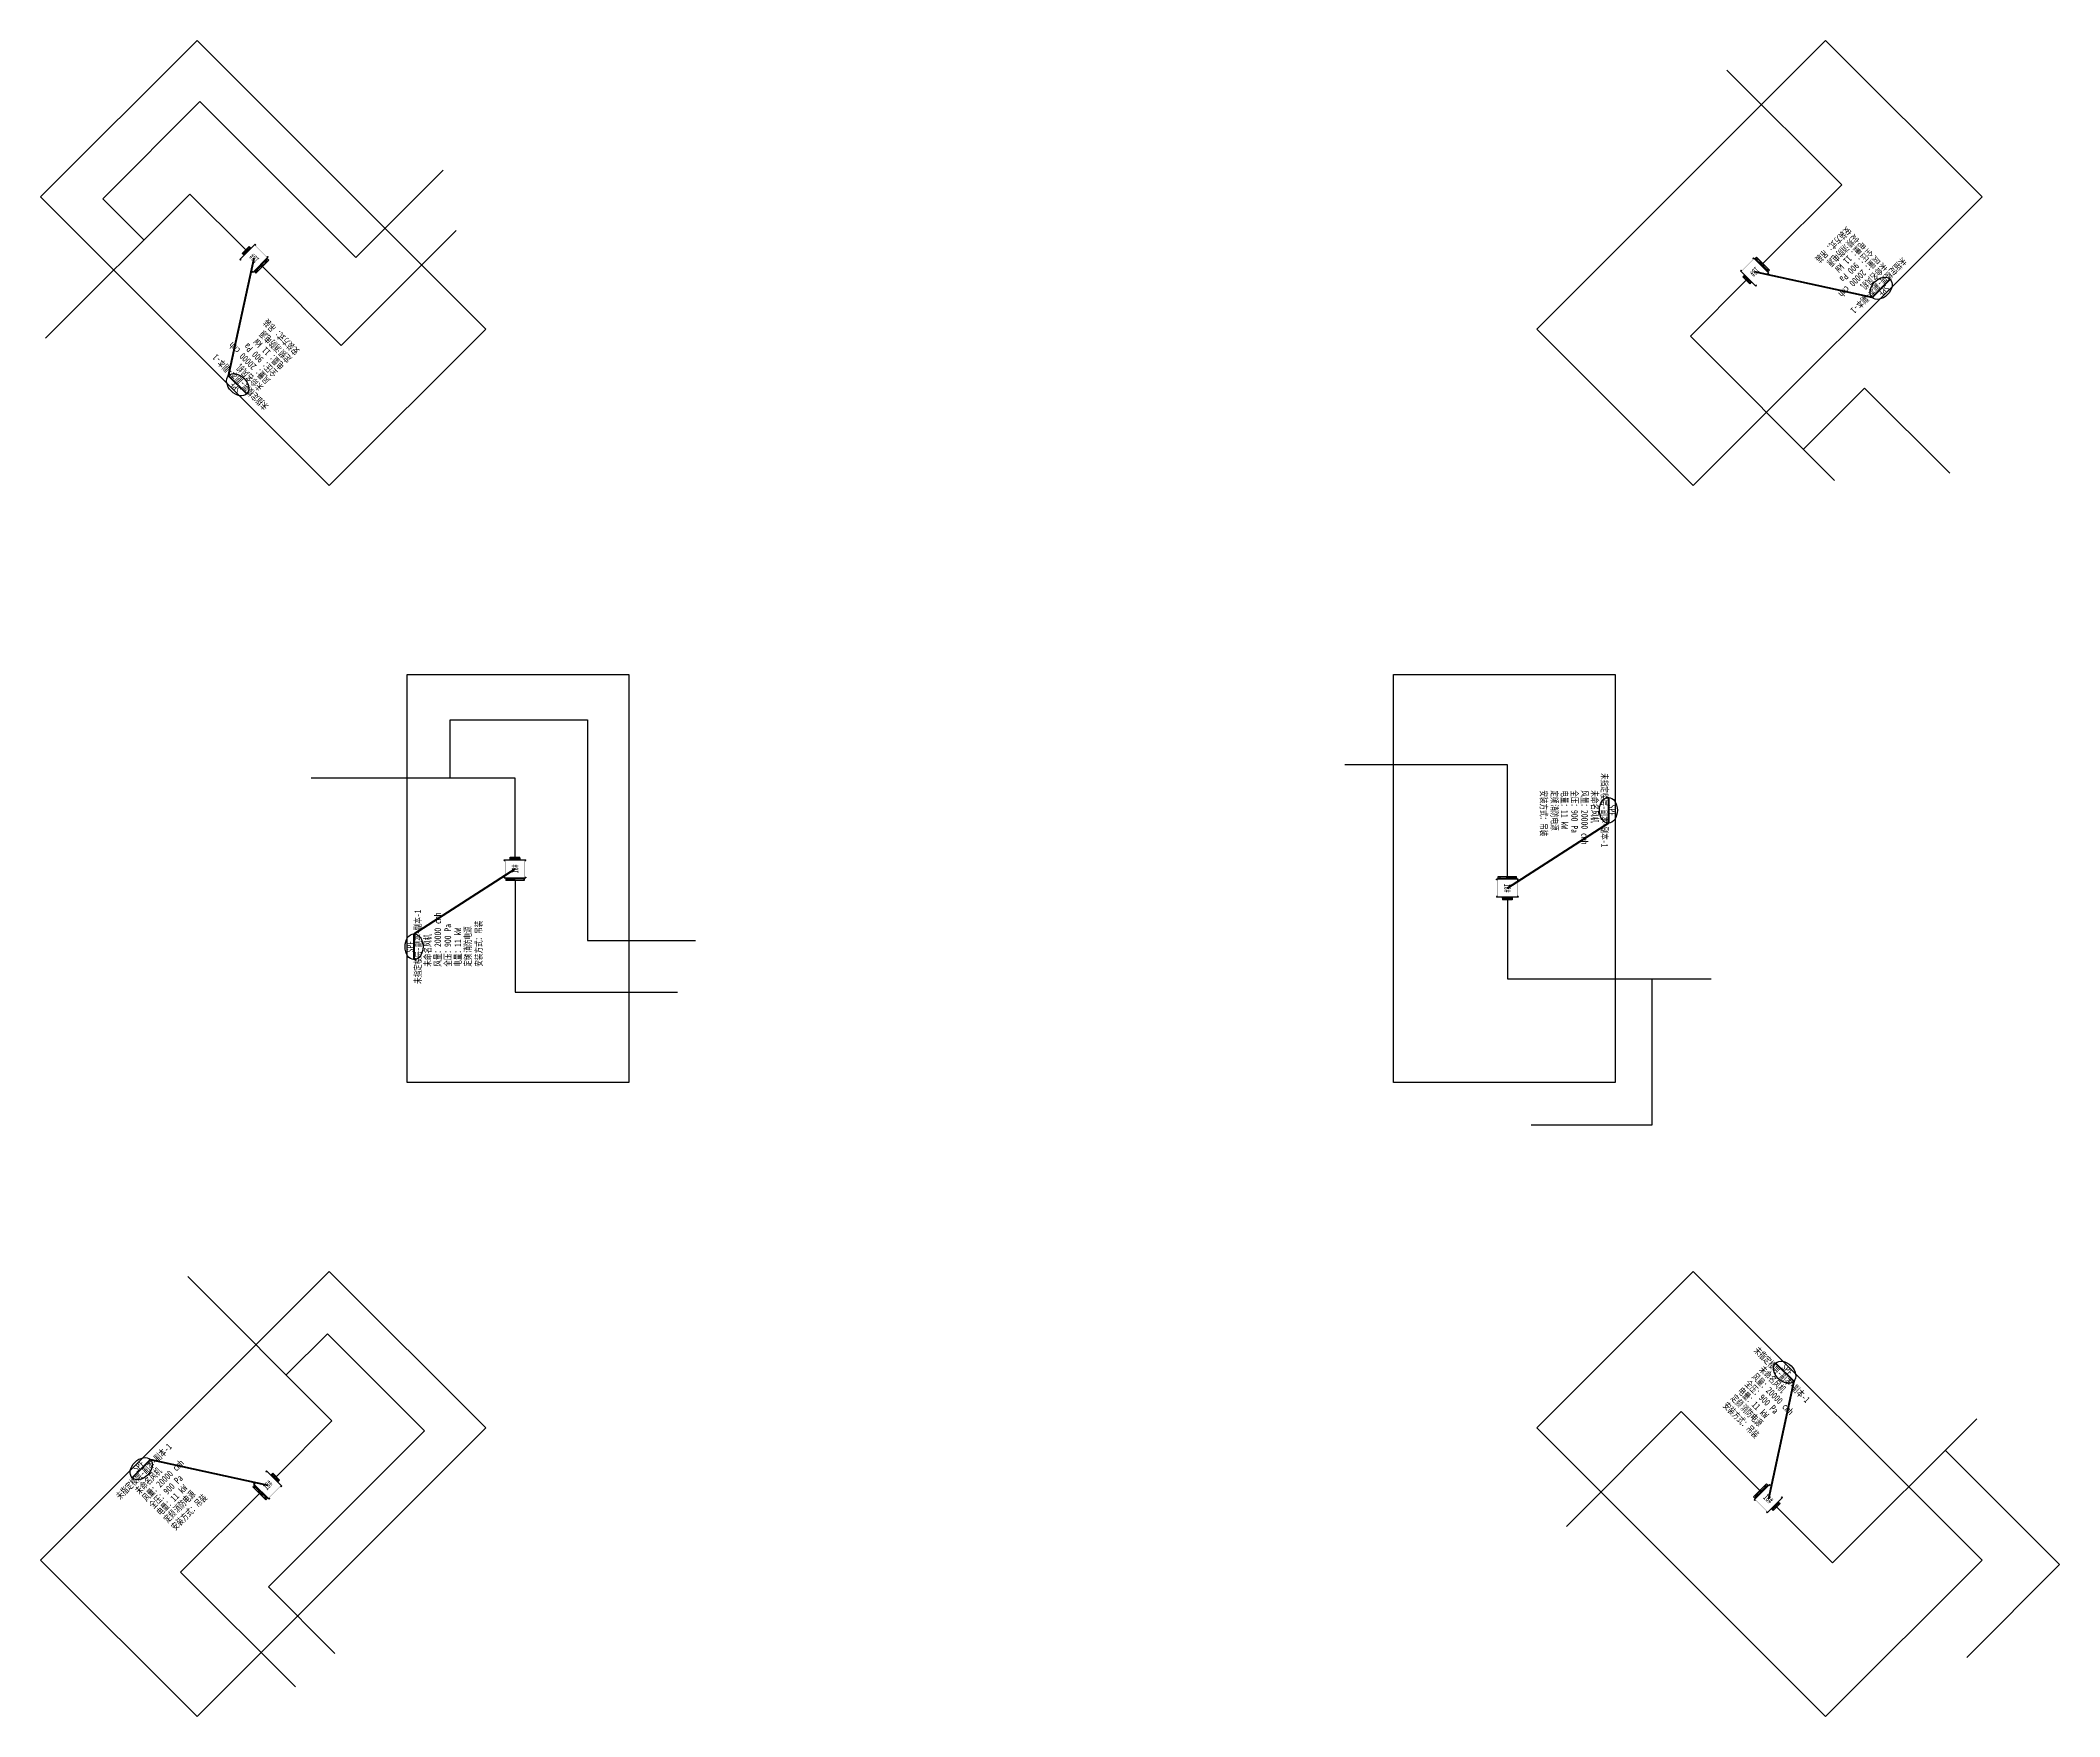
# Model space of a CAD drawing. Header units: inches. Extents: x 18625 to 740902, y -192685 to 58033.
# Drawn here: x 257551 to 370603, y -181950 to -88084 of the extents above; entities that cross this region are included whole.
import ezdxf
from ezdxf.enums import TextEntityAlignment as Align

# ---------------------------------------------------------------- set-up
doc = ezdxf.new("R2010")
doc.units = ezdxf.units.IN
doc.header["$MEASUREMENT"] = 0
doc.layers.add('H-DIMS-FANS', color=7, linetype='Continuous')
doc.layers.add('H-FIRE-FBOX', color=161, linetype='Continuous')
doc.styles.add('TH-STYLE1', font='STFANGSO.TTF', dxfattribs={"width": 0.7})

# ---------------------------------------------------------------- blocks, each defined once
blk = doc.blocks.new('*U5')
for p, q in [((1440, 510), (1340, 510)), ((1340, -510), (1340, 510)), ((1440, -540), (1440, 540)), ((1490, 510), (1440, 510)), ((1540, 610), (1490, 610)), ((1490, 610), (1490, -610)), ((1540, 610), (1540, 550)), ((2460, 610), (2510, 610)), ((2460, 610), (2460, 550)), ((2510, 610), (2510, -610)), ((2560, 270), (2510, 270)), ((2560, -300), (2560, 300)), ((2560, 270), (2660, 270)), ((2660, 270), (2660, -270)), ((1440, -510), (1340, -510)), ((1490, -510), (1440, -510)), ((1540, -610), (1490, -610)), ((1540, -550), (1540, -610)), ((2460, -550), (2460, -610)), ((2460, -610), (2510, -610)), ((2560, -270), (2510, -270)), ((2560, -270), (2660, -270))]:
    blk.add_line(p, q)
at = {"const_width": 6}
blk.add_lwpolyline([(1718, -550), (1520, -550, -0.4142136), (1490, -520), (1490, 520, -0.4142136), (1520, 550), (2480, 550, -0.4142136), (2510, 520), (2510, -520, -0.4142136), (2480, -550), (1718, -550)], format="xyb", dxfattribs=at)
for centre, radius, start, end in [((2145, -228), 787, 163.16365, 196.83635), ((638, 228), 787, 343.16365, 16.83635), ((2885, -129), 303, 154.7763, 205.2237), ((2337, 129), 303, 334.7763, 25.2237)]:
    blk.add_arc(centre, radius, start, end)
at = {"layer": 'H-DIMS-FANS', "linetype": 'ByBlock', "lineweight": 100}
blk.add_line((-3083, 5655), (-1643, 5655), dxfattribs=at)
blk.add_lwpolyline([(-1643, 5655), (2000, 0)], dxfattribs=at)
at = {"layer": 'H-DIMS-FANS'}
blk.add_ellipse((-2363, 5655), major_axis=(-720, 0), ratio=0.7, dxfattribs=at)
at = {"style": 'TH-STYLE1', "width": 0.55}
blk.add_text('18#', height=375, dxfattribs=at).set_placement((2000, 0), align=Align.MIDDLE)
at = {"layer": 'H-DIMS-FANS', "style": 'TH-STYLE1', "width": 0.7}
for tag, p in [('楼层-编号', (-2363, 5445)), ('设备符号', (-2363, 5865))]:
    blk.add_attdef(tag, text='', height=375, dxfattribs=at).set_placement(p, align=Align.MIDDLE_CENTER)
for tag, p in [('风机功能', (-3479, 4704)), ('风量', (-3479, 4142)), ('全压', (-3479, 3579)), ('电量', (-3479, 3017)), ('定频', (-3479, 2454)), ('安装方式', (-3479, 1848)), ('消防电源', (-2692, 2454)), ('备注', (-3479, 1242))]:
    blk.add_attdef(tag, p, '', height=375, dxfattribs=at)

msp = doc.modelspace()

# ---------------------------------------------------------------- linework, layer by layer
for points in [[(273714, -113016), (257551, -96853), (266320, -88084), (282483, -104247)], [(366258, -96853), (350095, -113016), (341326, -104247), (357488, -88084)], [(278093, -146446), (278093, -123588), (290495, -123588), (290495, -146446)], [(345716, -123588), (345716, -146446), (333314, -146446), (333314, -123588)], [(257551, -173180), (273714, -157018), (282483, -165787), (266320, -181950)], [(350095, -157018), (366258, -173180), (357488, -181950), (341326, -165787)]]:
    msp.add_lwpolyline(points, close=True)
for points in [[(353994, -100586), (358405, -96175), (351976, -89745)], [(263351, -99257), (261044, -96950), (266485, -91509), (275220, -100244), (280106, -95358)], [(269047, -99819), (265919, -96690), (257845, -104763)], [(269981, -100752), (274392, -105164), (280822, -98734)], [(353060, -101520), (349932, -104648), (358005, -112722)], [(356258, -110975), (359681, -107552), (364449, -112320)], [(280494, -129389), (280494, -126126), (288189, -126126), (288189, -138480), (294235, -138480)], [(339684, -134900), (339684, -128661), (330591, -128661)], [(284125, -133814), (284125, -129389), (272707, -129389)], [(284125, -135134), (284125, -141373), (293218, -141373)], [(339684, -136220), (339684, -140644), (351102, -140644)], [(347780, -140644), (347780, -148836), (341025, -148836)], [(270748, -168514), (273877, -165385), (265804, -157311)], [(271310, -162818), (273617, -160511), (279058, -165952), (270323, -174687), (274043, -178406)], [(353828, -169282), (349416, -164870), (342987, -171300)], [(354762, -170215), (357890, -173344), (365964, -165270)], [(364200, -167034), (370603, -173436), (365403, -178637)], [(269815, -169447), (265403, -173859), (271833, -180289)]]:
    msp.add_lwpolyline(points)

# ---------------------------------------------------------------- block references
at = {"layer": 'H-FIRE-FBOX'}
ref = msp.add_blockref('*U5', (354941, -99639), dxfattribs=dict(at, rotation=224.9999999999999))
ref.add_attrib('设备符号', 'SPF', dxfattribs={"layer": 'H-DIMS-FANS', "height": 375, "rotation": 225, "style": 'TH-STYLE1', "width": 0.7}).set_placement((360760, -102115), align=Align.MIDDLE_CENTER)
ref.add_attrib('楼层-编号', '未指定楼层-副本-副本-1', dxfattribs={"layer": 'H-DIMS-FANS', "height": 375, "rotation": 225, "style": 'TH-STYLE1', "width": 0.7}).set_placement((360463, -101818), align=Align.MIDDLE_CENTER)
ref.add_attrib('风机功能', '未命名风机', (360728, -100505), dxfattribs={"layer": 'H-DIMS-FANS', "height": 375, "rotation": 225, "style": 'TH-STYLE1', "width": 0.7})
ref.add_attrib('风量', '风量：20000 cmh', (360330, -100107), dxfattribs={"layer": 'H-DIMS-FANS', "height": 375, "rotation": 225, "style": 'TH-STYLE1', "width": 0.7})
ref.add_attrib('全压', '全压：900 Pa', (359933, -99710), dxfattribs={"layer": 'H-DIMS-FANS', "height": 375, "rotation": 225, "style": 'TH-STYLE1', "width": 0.7})
ref.add_attrib('电量', '电量：11 kW', (359535, -99312), dxfattribs={"layer": 'H-DIMS-FANS', "height": 375, "rotation": 225, "style": 'TH-STYLE1', "width": 0.7})
ref.add_attrib('定频', '定频', (359137, -98914), dxfattribs={"layer": 'H-DIMS-FANS', "height": 375, "rotation": 225, "style": 'TH-STYLE1', "width": 0.7})
ref.add_attrib('消防电源', '消防电源', (358580, -99471), dxfattribs={"layer": 'H-DIMS-FANS', "height": 375, "rotation": 225, "style": 'TH-STYLE1', "width": 0.7})
ref.add_attrib('安装方式', '安装方式：吊装', (358708, -98486), dxfattribs={"layer": 'H-DIMS-FANS', "height": 375, "rotation": 225, "style": 'TH-STYLE1', "width": 0.7})
ref = msp.add_blockref('*U5', (270928, -101699), dxfattribs=dict(at, rotation=135))
ref.add_attrib('设备符号', 'SPF', dxfattribs={"layer": 'H-DIMS-FANS', "height": 375, "rotation": 135, "style": 'TH-STYLE1', "width": 0.7}).set_placement((268452, -107518), align=Align.MIDDLE_CENTER)
ref.add_attrib('楼层-编号', '未指定楼层-副本-副本-1', dxfattribs={"layer": 'H-DIMS-FANS', "height": 375, "rotation": 135, "style": 'TH-STYLE1', "width": 0.7}).set_placement((268749, -107221), align=Align.MIDDLE_CENTER)
ref.add_attrib('风机功能', '未命名风机', (270062, -107486), dxfattribs={"layer": 'H-DIMS-FANS', "height": 375, "rotation": 135, "style": 'TH-STYLE1', "width": 0.7})
ref.add_attrib('风量', '风量：20000 cmh', (270460, -107089), dxfattribs={"layer": 'H-DIMS-FANS', "height": 375, "rotation": 135, "style": 'TH-STYLE1', "width": 0.7})
ref.add_attrib('全压', '全压：900 Pa', (270857, -106691), dxfattribs={"layer": 'H-DIMS-FANS', "height": 375, "rotation": 135, "style": 'TH-STYLE1', "width": 0.7})
ref.add_attrib('电量', '电量：11 kW', (271255, -106293), dxfattribs={"layer": 'H-DIMS-FANS', "height": 375, "rotation": 135, "style": 'TH-STYLE1', "width": 0.7})
ref.add_attrib('定频', '定频', (271653, -105895), dxfattribs={"layer": 'H-DIMS-FANS', "height": 375, "rotation": 135, "style": 'TH-STYLE1', "width": 0.7})
ref.add_attrib('消防电源', '消防电源', (271096, -105338), dxfattribs={"layer": 'H-DIMS-FANS', "height": 375, "rotation": 135, "style": 'TH-STYLE1', "width": 0.7})
ref.add_attrib('安装方式', '安装方式：吊装', (272081, -105467), dxfattribs={"layer": 'H-DIMS-FANS', "height": 375, "rotation": 135, "style": 'TH-STYLE1', "width": 0.7})
ref = msp.add_blockref('*U5', (339684, -133560), dxfattribs=dict(at, rotation=270))
ref.add_attrib('设备符号', 'SPF', dxfattribs={"layer": 'H-DIMS-FANS', "height": 375, "rotation": 270, "style": 'TH-STYLE1', "width": 0.7}).set_placement((345549, -131197), align=Align.MIDDLE_CENTER)
ref.add_attrib('楼层-编号', '未指定楼层-副本-副本-1', dxfattribs={"layer": 'H-DIMS-FANS', "height": 375, "rotation": 270, "style": 'TH-STYLE1', "width": 0.7}).set_placement((345129, -131197), align=Align.MIDDLE_CENTER)
ref.add_attrib('风机功能', '未命名风机', (344388, -130080), dxfattribs={"layer": 'H-DIMS-FANS', "height": 375, "rotation": 270, "style": 'TH-STYLE1', "width": 0.7})
ref.add_attrib('风量', '风量：20000 cmh', (343826, -130080), dxfattribs={"layer": 'H-DIMS-FANS', "height": 375, "rotation": 270, "style": 'TH-STYLE1', "width": 0.7})
ref.add_attrib('全压', '全压：900 Pa', (343263, -130080), dxfattribs={"layer": 'H-DIMS-FANS', "height": 375, "rotation": 270, "style": 'TH-STYLE1', "width": 0.7})
ref.add_attrib('电量', '电量：11 kW', (342701, -130080), dxfattribs={"layer": 'H-DIMS-FANS', "height": 375, "rotation": 270, "style": 'TH-STYLE1', "width": 0.7})
ref.add_attrib('定频', '定频', (342138, -130080), dxfattribs={"layer": 'H-DIMS-FANS', "height": 375, "rotation": 270, "style": 'TH-STYLE1', "width": 0.7})
ref.add_attrib('消防电源', '消防电源', (342138, -130868), dxfattribs={"layer": 'H-DIMS-FANS', "height": 375, "rotation": 270, "style": 'TH-STYLE1', "width": 0.7})
ref.add_attrib('安装方式', '安装方式：吊装', (341532, -130080), dxfattribs={"layer": 'H-DIMS-FANS', "height": 375, "rotation": 270, "style": 'TH-STYLE1', "width": 0.7})
ref = msp.add_blockref('*U5', (284125, -136474), dxfattribs=dict(at, rotation=90))
ref.add_attrib('设备符号', 'SPF', dxfattribs={"layer": 'H-DIMS-FANS', "height": 375, "rotation": 90, "style": 'TH-STYLE1', "width": 0.7}).set_placement((278260, -138837), align=Align.MIDDLE_CENTER)
ref.add_attrib('楼层-编号', '未指定楼层-副本-副本-1', dxfattribs={"layer": 'H-DIMS-FANS', "height": 375, "rotation": 90, "style": 'TH-STYLE1', "width": 0.7}).set_placement((278680, -138837), align=Align.MIDDLE_CENTER)
ref.add_attrib('风机功能', '未命名风机', (279421, -139953), dxfattribs={"layer": 'H-DIMS-FANS', "height": 375, "rotation": 90, "style": 'TH-STYLE1', "width": 0.7})
ref.add_attrib('风量', '风量：20000 cmh', (279983, -139953), dxfattribs={"layer": 'H-DIMS-FANS', "height": 375, "rotation": 90, "style": 'TH-STYLE1', "width": 0.7})
ref.add_attrib('全压', '全压：900 Pa', (280546, -139953), dxfattribs={"layer": 'H-DIMS-FANS', "height": 375, "rotation": 90, "style": 'TH-STYLE1', "width": 0.7})
ref.add_attrib('电量', '电量：11 kW', (281108, -139953), dxfattribs={"layer": 'H-DIMS-FANS', "height": 375, "rotation": 90, "style": 'TH-STYLE1', "width": 0.7})
ref.add_attrib('定频', '定频', (281671, -139953), dxfattribs={"layer": 'H-DIMS-FANS', "height": 375, "rotation": 90, "style": 'TH-STYLE1', "width": 0.7})
ref.add_attrib('消防电源', '消防电源', (281671, -139166), dxfattribs={"layer": 'H-DIMS-FANS', "height": 375, "rotation": 90, "style": 'TH-STYLE1', "width": 0.7})
ref.add_attrib('安装方式', '安装方式：吊装', (282277, -139953), dxfattribs={"layer": 'H-DIMS-FANS', "height": 375, "rotation": 90, "style": 'TH-STYLE1', "width": 0.7})
ref = msp.add_blockref('*U5', (352881, -168334), dxfattribs=dict(at, rotation=315.0000000000001))
ref.add_attrib('设备符号', 'SPF', dxfattribs={"layer": 'H-DIMS-FANS', "height": 375, "rotation": 315, "style": 'TH-STYLE1', "width": 0.7}).set_placement((355357, -162516), align=Align.MIDDLE_CENTER)
ref.add_attrib('楼层-编号', '未指定楼层-副本-副本-1', dxfattribs={"layer": 'H-DIMS-FANS', "height": 375, "rotation": 315, "style": 'TH-STYLE1', "width": 0.7}).set_placement((355060, -162813), align=Align.MIDDLE_CENTER)
ref.add_attrib('风机功能', '未命名风机', (353747, -162547), dxfattribs={"layer": 'H-DIMS-FANS', "height": 375, "rotation": 315, "style": 'TH-STYLE1', "width": 0.7})
ref.add_attrib('风量', '风量：20000 cmh', (353349, -162945), dxfattribs={"layer": 'H-DIMS-FANS', "height": 375, "rotation": 315, "style": 'TH-STYLE1', "width": 0.7})
ref.add_attrib('全压', '全压：900 Pa', (352951, -163343), dxfattribs={"layer": 'H-DIMS-FANS', "height": 375, "rotation": 315, "style": 'TH-STYLE1', "width": 0.7})
ref.add_attrib('电量', '电量：11 kW', (352554, -163740), dxfattribs={"layer": 'H-DIMS-FANS', "height": 375, "rotation": 315, "style": 'TH-STYLE1', "width": 0.7})
ref.add_attrib('定频', '定频', (352156, -164138), dxfattribs={"layer": 'H-DIMS-FANS', "height": 375, "rotation": 315, "style": 'TH-STYLE1', "width": 0.7})
ref.add_attrib('消防电源', '消防电源', (352713, -164695), dxfattribs={"layer": 'H-DIMS-FANS', "height": 375, "rotation": 315, "style": 'TH-STYLE1', "width": 0.7})
ref.add_attrib('安装方式', '安装方式：吊装', (351727, -164567), dxfattribs={"layer": 'H-DIMS-FANS', "height": 375, "rotation": 315, "style": 'TH-STYLE1', "width": 0.7})
ref = msp.add_blockref('*U5', (268868, -170395), dxfattribs=dict(at, rotation=44.99999999999999))
ref.add_attrib('设备符号', 'SPF', dxfattribs={"layer": 'H-DIMS-FANS', "height": 375, "rotation": 45, "style": 'TH-STYLE1', "width": 0.7}).set_placement((263049, -167918), align=Align.MIDDLE_CENTER)
ref.add_attrib('楼层-编号', '未指定楼层-副本-副本-1', dxfattribs={"layer": 'H-DIMS-FANS', "height": 375, "rotation": 45, "style": 'TH-STYLE1', "width": 0.7}).set_placement((263346, -168215), align=Align.MIDDLE_CENTER)
ref.add_attrib('风机功能', '未命名风机', (263081, -169528), dxfattribs={"layer": 'H-DIMS-FANS', "height": 375, "rotation": 45, "style": 'TH-STYLE1', "width": 0.7})
ref.add_attrib('风量', '风量：20000 cmh', (263479, -169926), dxfattribs={"layer": 'H-DIMS-FANS', "height": 375, "rotation": 45, "style": 'TH-STYLE1', "width": 0.7})
ref.add_attrib('全压', '全压：900 Pa', (263876, -170324), dxfattribs={"layer": 'H-DIMS-FANS', "height": 375, "rotation": 45, "style": 'TH-STYLE1', "width": 0.7})
ref.add_attrib('电量', '电量：11 kW', (264274, -170722), dxfattribs={"layer": 'H-DIMS-FANS', "height": 375, "rotation": 45, "style": 'TH-STYLE1', "width": 0.7})
ref.add_attrib('定频', '定频', (264672, -171119), dxfattribs={"layer": 'H-DIMS-FANS', "height": 375, "rotation": 45, "style": 'TH-STYLE1', "width": 0.7})
ref.add_attrib('消防电源', '消防电源', (265229, -170563), dxfattribs={"layer": 'H-DIMS-FANS', "height": 375, "rotation": 45, "style": 'TH-STYLE1', "width": 0.7})
ref.add_attrib('安装方式', '安装方式：吊装', (265100, -171548), dxfattribs={"layer": 'H-DIMS-FANS', "height": 375, "rotation": 45, "style": 'TH-STYLE1', "width": 0.7})

doc.saveas('drawing.dxf')
